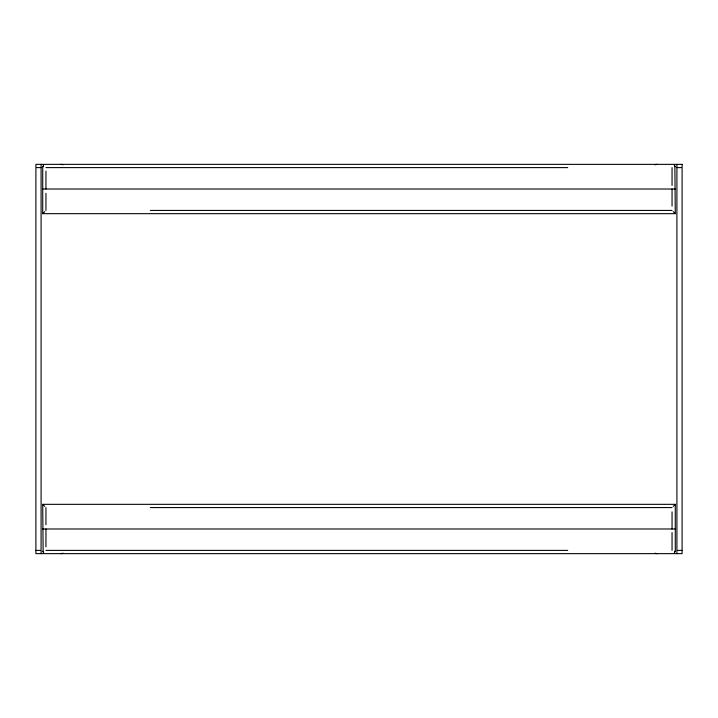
<?xml version="1.0" encoding="UTF-8"?>
<svg xmlns="http://www.w3.org/2000/svg" width="718" height="718" viewBox="0 0 718 718"><rect width="100%" height="100%" fill="white"/><g stroke="black" fill="none" stroke-linecap="round" stroke-linejoin="round"><path stroke-width="1.08" d="M42.82 166.764L43.143 165.984M675.18 551.236L674.857 552.016M43.663 165.311L42.712 167.608L42.712 213.668L675.288 213.668L674.857 165.984M674.337 552.689L675.288 550.392L675.288 504.332L42.712 504.332L43.143 552.016M42.712 213.668L44.758 211.622M673.242 506.378L675.288 504.332M36.762 167.608L41.088 167.608M45.952 167.608L567.696 167.608M676.912 167.608L681.238 167.608M42.712 189.013L675.288 189.013M150.304 210.428L672.048 210.428M150.304 507.572L672.048 507.572M42.712 528.986L675.288 528.986M35.9 550.392L40.226 550.392M45.952 550.392L567.696 550.392M677.774 550.392L682.1 550.392M673.242 211.622L675.288 213.668M42.712 504.332L44.758 506.378M674.337 165.311L675.18 166.764M43.663 552.689L42.82 551.236M676.912 164.359L676.912 553.641M672.048 167.608L672.048 185.45M672.048 189.013L672.048 206.147M672.048 511.853L672.048 528.986M672.048 532.55L672.048 550.392M45.952 171.171L45.952 189.013M45.952 193.295L45.952 210.428M45.952 507.572L45.952 524.705M45.952 528.986L45.952 546.829M41.088 164.359L41.088 553.641M60.554 164.359A6.489 6.489 0 0 1 62.942 164.817M62.942 553.183A6.489 6.489 0 0 1 60.554 553.641M655.058 164.817A6.489 6.489 0 0 1 657.446 164.359M657.446 553.641A6.489 6.489 0 0 1 655.058 553.183M682.1 164.359L35.9 164.359L35.9 553.641L682.1 553.641L682.1 164.359"/></g></svg>
